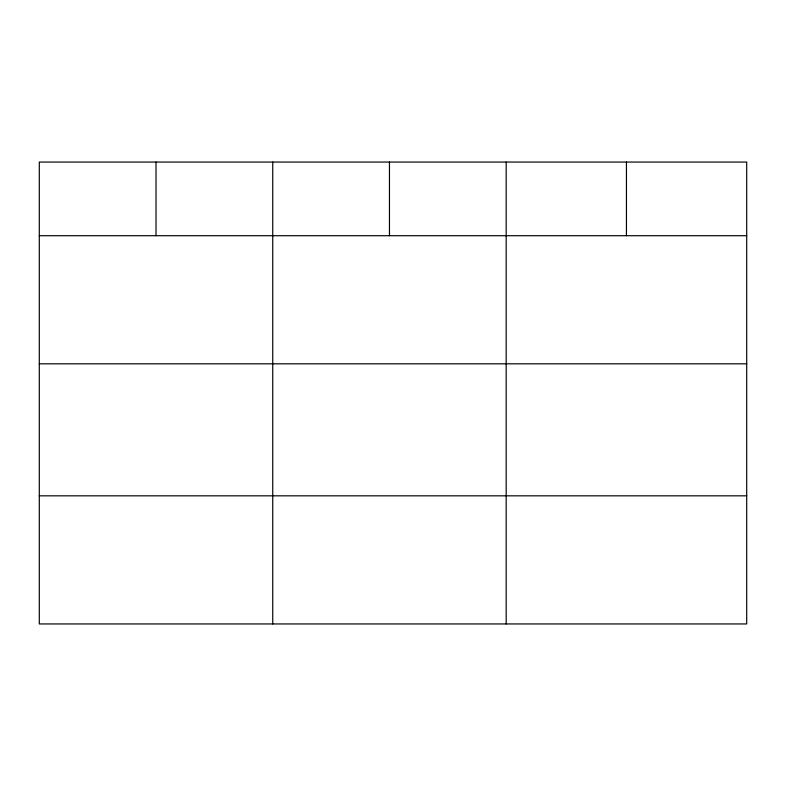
<?xml version="1.0" encoding="UTF-8"?>
<svg xmlns="http://www.w3.org/2000/svg" width="786" height="786" viewBox="0 0 786 786"><rect width="100%" height="100%" fill="white"/><g stroke="black" fill="none" stroke-linecap="round" stroke-linejoin="round"><path stroke-width="1.18" d="M746.7 363.82L746.7 162.054L39.3 162.054L39.3 623.946L746.7 623.946L746.7 363.82L39.3 363.82M39.3 235.702L746.7 235.702M39.3 495.828L746.7 495.828M626.442 162.054L626.442 235.702M506.184 162.054L506.184 623.946M389.463 162.054L389.463 235.702M272.742 162.054L272.742 623.946M156.021 162.054L156.021 235.702"/></g></svg>
